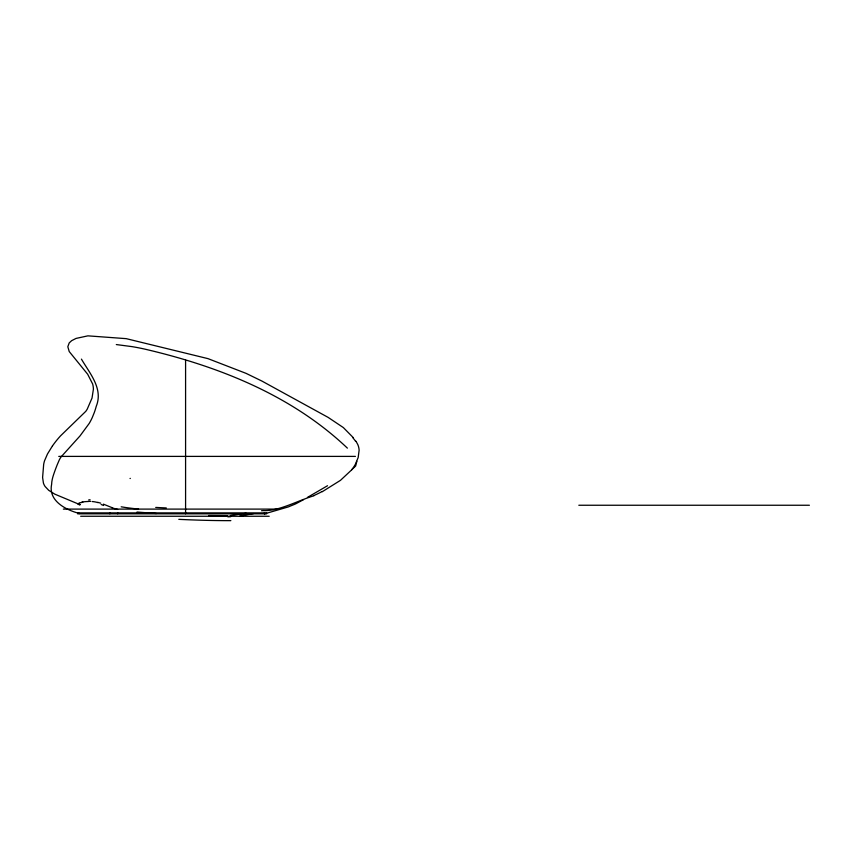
<?xml version="1.0" encoding="UTF-8"?>
<svg xmlns="http://www.w3.org/2000/svg" width="852" height="852" viewBox="0 0 852 852"><rect width="100%" height="100%" fill="white"/><g stroke="black" fill="none" stroke-linecap="round" stroke-linejoin="round"><path stroke-width="1.28" d="M52.462 445.894L47.488 453.967L44.592 460.644A28.18 28.095 69.4 0 0 43.676 464.329L42.6 477.514L43.431 483.116A13.802 13.675 70.3 0 0 45.103 486.492L48.724 490.326L54.741 494.128L80.226 504.767L78.054 504.341M351.62 469.782L355.625 466.055L356.86 461.294M307.444 497.408L327.519 485.736M303.568 499.645L296.07 503.66A46.945 46.871 7.9 0 1 293.887 504.629L290.702 505.907A59.8 59.693 7.9 0 0 288.477 506.865L265.345 513.618M78.821 503.223L79.673 502.808M322.301 491.689L340.459 480.347L351.631 469.91A38.723 38.638 -47 0 0 355.337 464.351L358.17 457.556L359.118 450.293A16.486 16.444 -36 0 0 357.755 444.478L355.966 441.208M313.941 495.757C298.008 500.518 278.955 511.296 263.449 510.593A35.262 3.142 -14.7 0 0 261.511 510.742M246.143 513.298L230.317 515.524M88.107 501.391L90.674 501.359M227.463 515.63L208.58 515.524M58.756 456.395L355.422 456.395M578.817 505.247L809.4 505.247M63.346 509.102L277.731 509.102M77.628 512.883L266.644 512.883M77.628 513.831L266.644 513.831M80.663 516.259L269.211 516.259M156.427 513.532L136.991 512.041M116.309 344.559L131.985 346.626A230.423 230.019 7.9 0 1 144.339 349.011C218.325 366.179 291.512 395.083 347.392 448.131M97.81 502.35L100.717 503.17M111.75 507.536L103.38 504.128M79.662 513.543C66.2 510.114 48.106 501.051 51.621 484.351C51.748 479.314 53.58 474.564 55.263 469.878A221.073 220.689 7.9 0 1 57.137 464.968L59.299 459.92A23.387 23.345 7.9 0 1 61.152 456.832L80.003 435.936L89.204 423.433A58.66 58.554 7.9 0 0 92.304 417.48L94.221 412.741A77.372 77.234 7.9 0 0 96.244 406.329C103.454 388.693 89.684 373.304 81.43 359.118M353.239 437.608L343.345 427.566L328.137 417.395L262.001 381.11L246.1 373.378L207.984 358.639L126.213 338.649L87.905 335.848L76.03 338.425L71.621 340.683L69.204 342.93L67.819 346.732L69.225 351.557L87.671 374.23L92.644 383.986A22.258 22.248 0 0 1 93.411 389.13L92.027 398.065L87.255 409.088A25.347 24.825 -67.1 0 1 85.754 411.367L60.556 435.841A97.714 97.171 78.6 0 0 52.473 445.905M264.503 512.883L264.503 513.831M264.376 512.883L264.376 513.831M185.587 360.151L185.587 513.831M117.746 512.883L117.746 513.831M109.823 512.883L109.844 513.831M117.661 509.432A62.143 58.596 -66.5 0 1 111.719 507.622M138.556 509.049A81.27 23.771 3.2 0 1 121.176 506.812M101.132 504.501A19.99 9.191 36 0 1 103.561 505.502M92.186 501.54A27.552 12.429 35.6 0 1 97.916 502.595M88.757 499.858A44.922 15.89 26.3 0 1 90.11 499.783M81.824 502.147A46.966 8.477 12.4 0 1 88.416 501.498M80.386 502.84A49.054 5.069 0.6 0 1 82.825 502.19M130.324 478.387A86.648 2.055 -21.8 0 1 130.036 478.505M78.799 504.459A35.752 0.98 10.4 0 1 79.79 504.565M239.518 516.269A57.201 5.069 -14.7 0 1 253.534 513.575M230.711 516.695A147.268 112.421 36.9 0 1 227.835 516.834M230.86 520.647A143.562 15.187 3.9 0 1 178.803 519.347M166.278 507.941A146.725 17.019 3.2 0 1 155.714 507.419M352.93 437.875A41.727 40.939 35.5 0 1 355.678 441.411M322.205 491.498A132.55 132.177 -45.8 0 1 313.866 495.566"/></g></svg>
